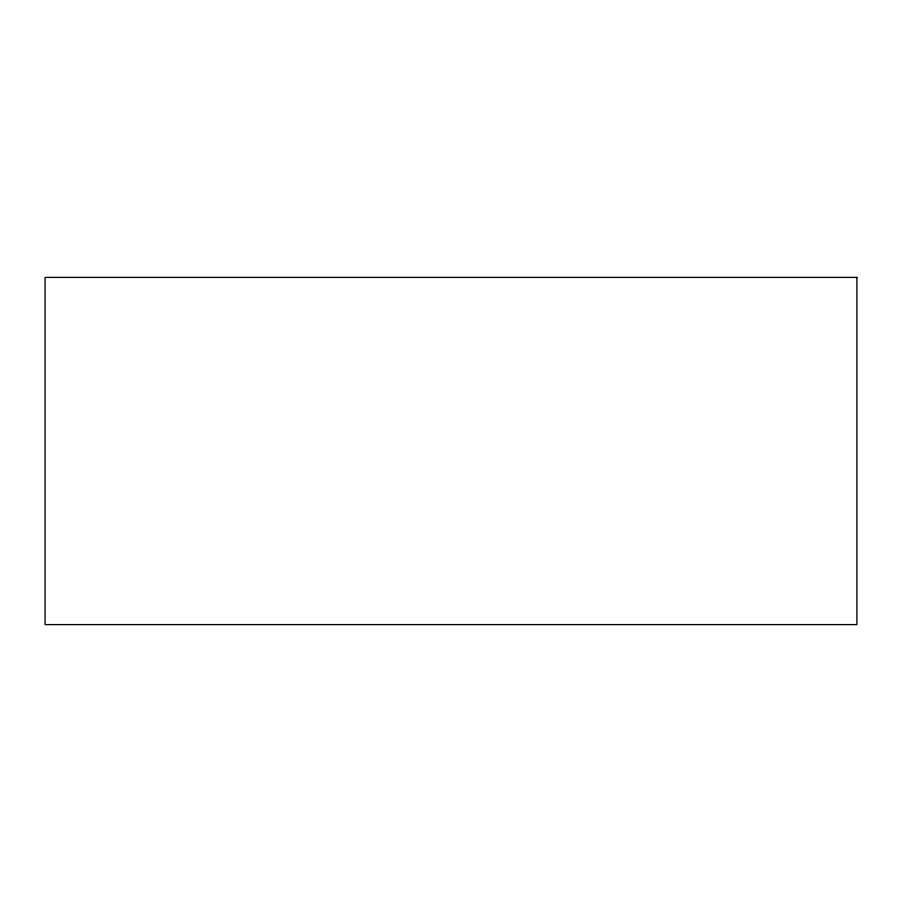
<?xml version="1.0" encoding="UTF-8"?>
<svg xmlns="http://www.w3.org/2000/svg" width="902" height="902" viewBox="0 0 902 902"><rect width="100%" height="100%" fill="white"/><g stroke="black" fill="none" stroke-linecap="round" stroke-linejoin="round"><path stroke-width="1.35" d="M856.9 277.399L45.1 277.399L45.1 624.601L856.9 624.601L856.9 277.399"/></g></svg>
